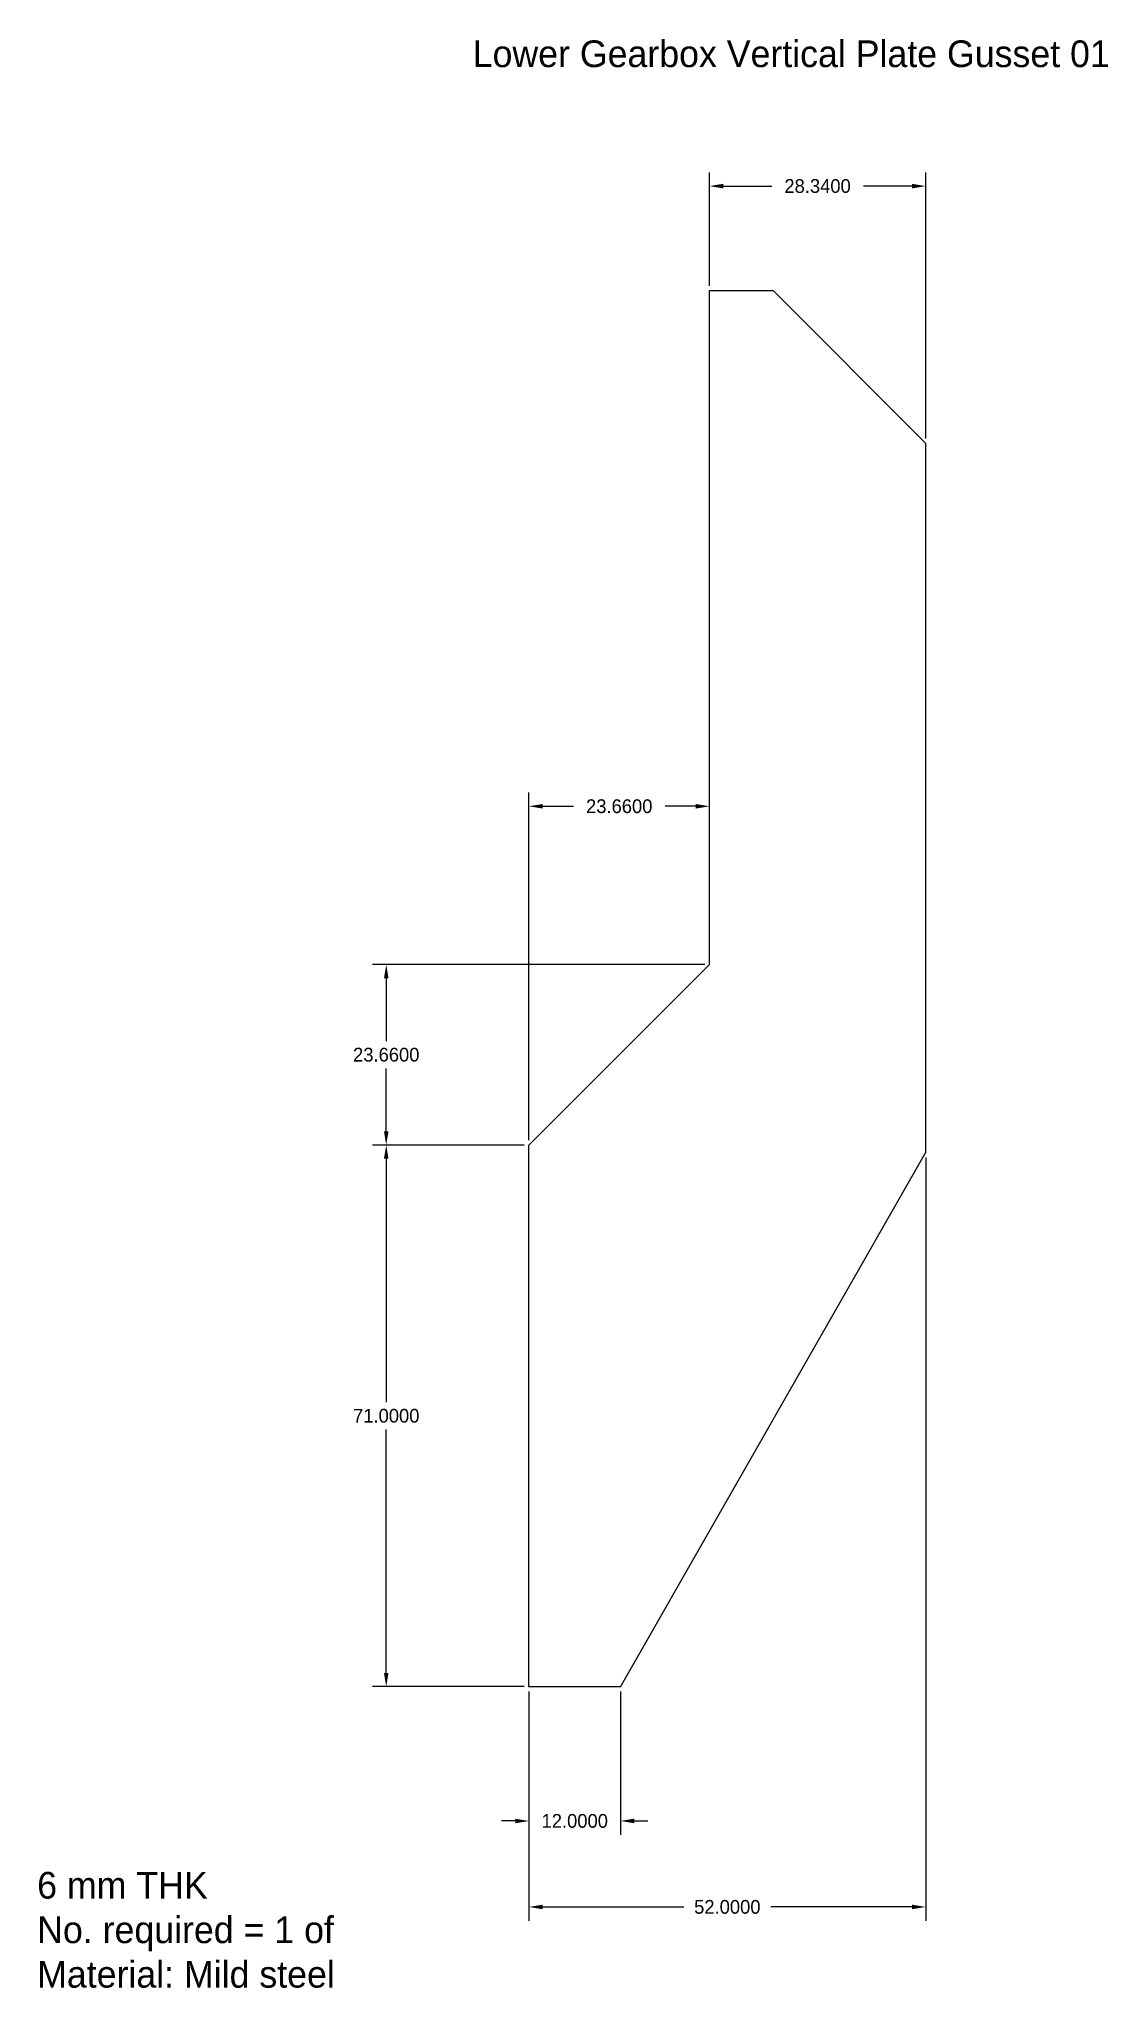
# Model space of a CAD drawing. Header units: inches. Extents: x 0 to 141, y -94 to 162.
import ezdxf

# ---------------------------------------------------------------- set-up
doc = ezdxf.new("R2010")
doc.units = ezdxf.units.IN
doc.header["$MEASUREMENT"] = 0
doc.layers.add('Annotations', color=7, linetype='Continuous', lineweight=25)
doc.dimstyles.get("Standard").update_dxf_attribs({"dimscale": 10, "dimtxt": 0.18, "dimasz": 0.18, "dimexe": 0.18, "dimexo": 0.0625, "dimgap": 0.09, "dimtad": 0, "dimtih": 1, "dimtoh": 1, "dimdec": 4, "dimzin": 0, "dimdsep": 46, "dimtxsty": 'Standard', "dimcen": 0.09, "dimadec": 0, "dimazin": 0, "dimtfac": 1, "dimtdec": 4, "dimtofl": 0, "dimtmove": 0, "dimatfit": 3, "dimfxl": 1, "dimtolj": 1, "dimtzin": 0, "dimarcsym": 0})

# ---------------------------------------------------------------- blocks, each defined once
blk = doc.blocks.new('*D8')
at = {"color": 0, "lineweight": -2}
for p, q in [((64.71, -54.76), (64.71, -73.54)), ((76.71, -54.76), (76.71, -73.54)), ((62.91, -71.74), (61.11, -71.74)), ((78.51, -71.74), (80.31, -71.74))]:
    blk.add_line(p, q, dxfattribs=at)
at = {"color": 0}
for points in [[(62.91, -71.44), (62.91, -72.04), (64.71, -71.74)], [(78.51, -71.44), (78.51, -72.04), (76.71, -71.74)]]:
    blk.add_solid(points, dxfattribs=at)
at = {"layer": 'Defpoints', "color": 0}
for p in [(64.71, -54.13), (76.71, -54.13), (76.71, -71.74)]:
    blk.add_point(p, dxfattribs=at)
at = {"color": 0, "insert": (70.71, -71.74), "char_height": 1.8, "attachment_point": 5}
blk.add_mtext('\\A1;12.0000', dxfattribs=at)
blk = doc.blocks.new('*D9')
at = {"color": 0, "lineweight": -2}
for p, q in [((64.08, 16.87), (44.2, 16.87)), ((46, 15.07), (46, -16.83)), ((46, -52.33), (46, -20.43)), ((64.08, -54.13), (44.2, -54.13))]:
    blk.add_line(p, q, dxfattribs=at)
at = {"color": 0}
for points in [[(45.7, 15.07), (46.3, 15.07), (46, 16.87)], [(45.7, -52.33), (46.3, -52.33), (46, -54.13)]]:
    blk.add_solid(points, dxfattribs=at)
at = {"layer": 'Defpoints', "color": 0}
for p in [(46, 16.87), (64.71, 16.87), (64.71, -54.13)]:
    blk.add_point(p, dxfattribs=at)
at = {"color": 0, "insert": (46, -18.63), "char_height": 1.8, "attachment_point": 5}
blk.add_mtext('\\A1;71.0000', dxfattribs=at)
blk = doc.blocks.new('*D10')
at = {"color": 0, "lineweight": -2}
for p, q in [((87.74, 40.53), (44.2, 40.53)), ((46, 38.73), (46, 30.5)), ((46, 18.67), (46, 26.9)), ((64.08, 16.87), (44.2, 16.87))]:
    blk.add_line(p, q, dxfattribs=at)
at = {"color": 0}
for points in [[(45.7, 38.73), (46.3, 38.73), (46, 40.53)], [(45.7, 18.67), (46.3, 18.67), (46, 16.87)]]:
    blk.add_solid(points, dxfattribs=at)
at = {"layer": 'Defpoints', "color": 0}
for p in [(46, 40.53), (88.37, 40.53), (64.71, 16.87)]:
    blk.add_point(p, dxfattribs=at)
at = {"color": 0, "insert": (46, 28.7), "char_height": 1.8, "attachment_point": 5}
blk.add_mtext('\\A1;23.6600', dxfattribs=at)
blk = doc.blocks.new('*D11')
at = {"color": 0, "lineweight": -2}
for p, q in [((64.71, 17.49), (64.71, 63.07)), ((88.37, 41.15), (88.37, 63.07)), ((66.51, 61.27), (70.54, 61.27)), ((86.57, 61.27), (82.54, 61.27))]:
    blk.add_line(p, q, dxfattribs=at)
at = {"color": 0}
for points in [[(66.51, 61.57), (66.51, 60.97), (64.71, 61.27)], [(86.57, 61.57), (86.57, 60.97), (88.37, 61.27)]]:
    blk.add_solid(points, dxfattribs=at)
at = {"layer": 'Defpoints', "color": 0}
for p in [(88.37, 61.27), (88.37, 40.53), (64.71, 16.87)]:
    blk.add_point(p, dxfattribs=at)
at = {"color": 0, "insert": (76.54, 61.27), "char_height": 1.8, "attachment_point": 5}
blk.add_mtext('\\A1;23.6600', dxfattribs=at)
blk = doc.blocks.new('*D12')
at = {"color": 0, "lineweight": -2}
for p, q in [((116.71, 15.24), (116.71, -84.81)), ((64.71, -55.38), (64.71, -84.81)), ((66.51, -83.01), (85.01, -83.01)), ((114.91, -83.01), (96.41, -83.01))]:
    blk.add_line(p, q, dxfattribs=at)
at = {"color": 0}
for points in [[(66.51, -82.71), (66.51, -83.31), (64.71, -83.01)], [(114.91, -82.71), (114.91, -83.31), (116.71, -83.01)]]:
    blk.add_solid(points, dxfattribs=at)
at = {"layer": 'Defpoints', "color": 0}
for p in [(116.71, 15.87), (64.71, -54.76), (116.71, -83.01)]:
    blk.add_point(p, dxfattribs=at)
at = {"color": 0, "insert": (90.71, -83.01), "char_height": 1.8, "attachment_point": 5}
blk.add_mtext('\\A1;52.0000', dxfattribs=at)
blk = doc.blocks.new('*D13')
at = {"color": 0, "lineweight": -2}
for p, q in [((88.37, 129.49), (88.37, 144.37)), ((116.71, 109.49), (116.71, 144.37)), ((90.17, 142.57), (96.54, 142.57)), ((114.91, 142.57), (108.54, 142.57))]:
    blk.add_line(p, q, dxfattribs=at)
at = {"color": 0}
for points in [[(90.17, 142.87), (90.17, 142.27), (88.37, 142.57)], [(114.91, 142.87), (114.91, 142.27), (116.71, 142.57)]]:
    blk.add_solid(points, dxfattribs=at)
at = {"layer": 'Defpoints', "color": 0}
for p in [(116.71, 142.57), (88.37, 128.87), (116.71, 108.87)]:
    blk.add_point(p, dxfattribs=at)
at = {"color": 0, "insert": (102.54, 142.57), "char_height": 1.8, "attachment_point": 5}
blk.add_mtext('\\A1;28.3400', dxfattribs=at)

msp = doc.modelspace()

# ---------------------------------------------------------------- linework, layer by layer
for p, q in [((88.36827, 128.86575), (96.70827, 128.86575)), ((88.36827, 40.52575), (88.36827, 128.86575)), ((96.70827, 128.86575), (116.70827, 108.86575)), ((116.70827, 108.86575), (116.70827, 15.86575)), ((64.70827, 16.86575), (88.36827, 40.52575)), ((64.70827, -54.13425), (64.70827, 16.86575)), ((76.70827, -54.13425), (116.70827, 15.86575)), ((76.70827, -54.13425), (64.70827, -54.13425))]:
    msp.add_line(p, q)

# ---------------------------------------------------------------- texts
at = {"insert": (0.24196, -78.4166), "char_height": 3.5, "width": 75.4862513, "attachment_point": 1}
msp.add_mtext('6 mm THK\\PNo. required = 1 of\\PMaterial: Mild steel', dxfattribs=at)
at = {"layer": 'Annotations', "insert": (57.33266, 161.66721), "char_height": 3.5, "attachment_point": 1}
msp.add_mtext_dynamic_manual_height_columns('Lower Gearbox Vertical Plate Gusset 01', width=146.4199509, gutter_width=17.5, heights=[0], dxfattribs=at)

# ---------------------------------------------------------------- dimensions: what is measured, and where the dimension line sits
at = {"color": 5}
for base, p1, p2, picture, middle in [((116.70827, 142.57383), (88.36827, 128.86575), (116.70827, 108.86575), '*D13', (102.53827, 142.57383)), ((88.36827, 61.27201), (64.70827, 16.86575), (88.36827, 40.52575), '*D11', (76.53827, 61.27201)), ((116.70827, -83.00552), (64.70827, -54.75925), (116.70827, 15.86575), '*D12', (90.70827, -83.00552)), ((76.70827, -71.73872), (64.70827, -54.13425), (76.70827, -54.13425), '*D8', (70.70827, -71.73872))]:
    dim = msp.add_linear_dim(base=base, p1=p1, p2=p2, dimstyle='Standard', dxfattribs=at)
    dim.commit()
    dim.dimension.update_dxf_attribs({"geometry": picture, "text_midpoint": middle})
for base, p1, p2, picture, middle in [((46.0039, 40.52575), (64.70827, 16.86575), (88.36827, 40.52575), '*D10', (46.0039, 28.69575)), ((46.0039, 16.86575), (64.70827, -54.13425), (64.70827, 16.86575), '*D9', (46.0039, -18.63425))]:
    dim = msp.add_linear_dim(base=base, p1=p1, p2=p2, angle=90, dimstyle='Standard', dxfattribs=at)
    dim.commit()
    dim.dimension.update_dxf_attribs({"geometry": picture, "text_midpoint": middle})

doc.saveas('drawing.dxf')
